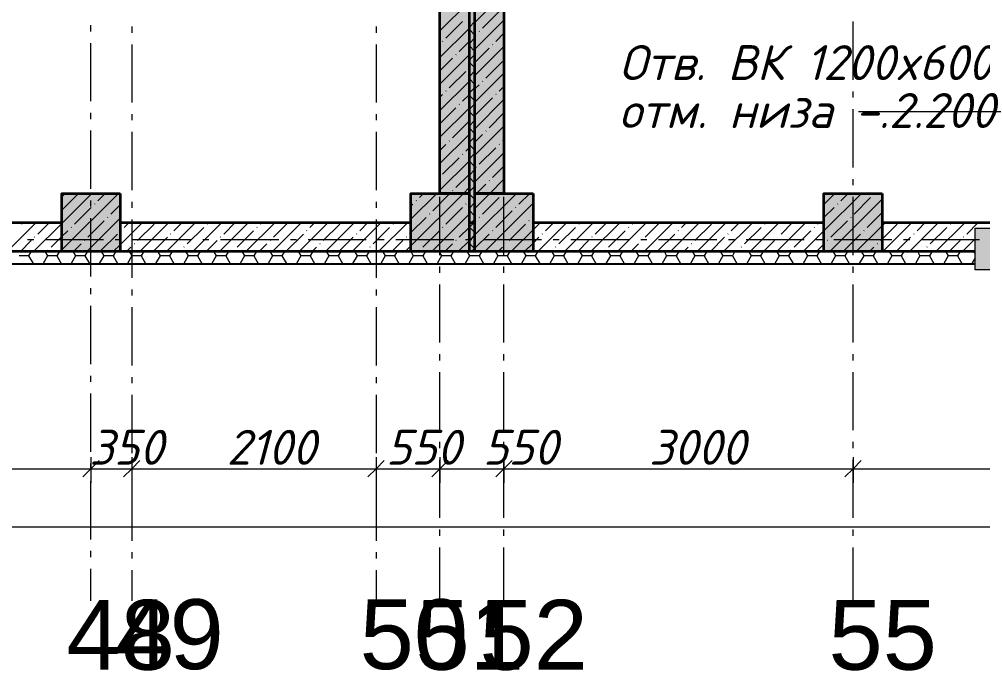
# Model space of a CAD drawing. Header units: millimetres. Extents: x -81576 to 1046824, y -248937 to 691537.
# Drawn here: x 166928 to 175209, y 532220 to 537818 of the extents above; entities that cross this region are included whole.
import ezdxf

# ---------------------------------------------------------------- set-up
doc = ezdxf.new("R2010")
doc.units = ezdxf.units.MM
doc.layers.add('PDF _Геометрия', color=7, linetype='Continuous', true_color=0x1d1d1d)
doc.layers.add('PDF _Сплошная заливка', color=7, linetype='Continuous', true_color=0xffffff)
doc.layers.add('PDF _Текст', color=7, linetype='Continuous')
doc.styles.add('PDF ArialMT', font='arial.ttf')
doc.styles.add('PDF ISOCPEUR Italic', font='isocpeui.ttf')

msp = doc.modelspace()

# ---------------------------------------------------------------- hatches: boundary and pattern name
at = {"layer": 'PDF _Сплошная заливка', "true_color": 0x636466, "transparency": 33554559}
for points in [[(170794.5, 535821.5), (170844.5, 535821.5), (170844.5, 543821.5), (170794.5, 543821.5)], [(170794.5, 536321.5), (170794.5, 543321.5), (170544.5, 543321.5), (170544.5, 536321.5)], [(171094.5, 536321.5), (171094.5, 543321.5), (170844.5, 543321.5), (170844.5, 536321.5)], [(167294.5, 535821.5), (167794.5, 535821.5), (167794.5, 536321.5), (167294.5, 536321.5)], [(170294.5, 535821.5), (170794.5, 535821.5), (170794.5, 536321.5), (170294.5, 536321.5)], [(170844.5, 535821.5), (171344.5, 535821.5), (171344.5, 536321.5), (170844.5, 536321.5)], [(173844.5, 535821.5), (174344.5, 535821.5), (174344.5, 536321.5), (173844.5, 536321.5)], [(176344.5, 535663.5), (176344.5, 536023.5), (175144.5, 536023.5), (175144.5, 535663.5)]]:
    msp.add_hatch(color=251, dxfattribs=at).paths.add_polyline_path(points)

# ---------------------------------------------------------------- linework, layer by layer
at = {"layer": 'PDF _Геометрия', "color": 7, "lineweight": 13}
for points in [[(96392.5, 555781.6), (96392.5, 535719.5), (175144.5, 535719.5)], [(175144.5, 535711.5), (96494.5, 535711.5)]]:
    msp.add_lwpolyline(points, dxfattribs=at)
at = {"layer": 'PDF _Геометрия', "color": 7, "lineweight": 9}
for points in [[(96492.5, 555781.6), (96492.5, 535819.5), (175144.5, 535819.5)], [(96494.5, 555781.6), (96494.5, 535821.5), (175144.5, 535821.5)], [(170544.5, 537297.9), (170544.5, 537797.9)], [(171094.5, 537297.9), (171094.5, 537797.9)], [(174094.5, 537297.9), (174094.5, 537797.9)], [(167544.5, 537713.7), (167544.5, 537766.6)], [(167894.5, 537755.2), (167894.5, 537702.3)], [(169994.5, 537755.2), (169994.5, 537702.3)], [(167544.5, 537113.7), (167544.5, 537613.7)], [(167894.5, 537602.3), (167894.5, 537102.3)], [(169994.5, 537602.3), (169994.5, 537102.3)], [(170544.5, 537145), (170544.5, 537197.9)], [(171094.5, 537145), (171094.5, 537197.9)], [(174094.5, 537145), (174094.5, 537197.9)], [(170544.5, 536545), (170544.5, 537045)], [(171094.5, 536545), (171094.5, 537045)], [(174094.5, 536545), (174094.5, 537045)], [(167544.5, 536960.8), (167544.5, 537013.7)], [(167894.5, 537002.3), (167894.5, 536949.4)], [(169994.5, 537002.3), (169994.5, 536949.4)], [(175726.2, 535958), (175726.2, 537021.4), (175141.1, 537021.4), (174142.6, 537021.4)], [(167544.5, 536360.8), (167544.5, 536860.8)], [(167894.5, 536849.4), (167894.5, 536349.4)], [(169994.5, 536849.4), (169994.5, 536349.4)], [(170544.5, 536392.1), (170544.5, 536445)], [(171094.5, 536392.1), (171094.5, 536445)], [(174094.5, 536392.1), (174094.5, 536445)], [(170544.5, 535792.1), (170544.5, 536292.1)], [(171094.5, 535792.1), (171094.5, 536292.1)], [(174094.5, 535792.1), (174094.5, 536292.1)], [(167544.5, 536207.9), (167544.5, 536260.8)], [(167894.5, 536249.4), (167894.5, 536196.5)], [(169994.5, 536249.4), (169994.5, 536196.5)], [(167544.5, 535607.9), (167544.5, 536107.9)], [(167894.5, 536096.5), (167894.5, 535596.5)], [(169994.5, 536096.5), (169994.5, 535596.5)], [(167052.4, 535921.5), (166999.5, 535921.5)], [(167652.4, 535921.5), (167152.4, 535921.5)], [(167805.3, 535921.5), (167752.4, 535921.5)], [(168405.3, 535921.5), (167905.3, 535921.5)], [(168558.2, 535921.5), (168505.3, 535921.5)], [(169158.2, 535921.5), (168658.2, 535921.5)], [(169311.1, 535921.5), (169258.2, 535921.5)], [(169911.1, 535921.5), (169411.1, 535921.5)], [(170064.1, 535921.5), (170011.1, 535921.5)], [(170664.1, 535921.5), (170164.1, 535921.5)], [(170817, 535921.5), (170764.1, 535921.5)], [(171417, 535921.5), (170917, 535921.5)], [(171569.9, 535921.5), (171517, 535921.5)], [(172169.9, 535921.5), (171669.9, 535921.5)], [(172322.8, 535921.5), (172269.9, 535921.5)], [(172922.8, 535921.5), (172422.8, 535921.5)], [(173075.7, 535921.5), (173022.8, 535921.5)], [(173675.7, 535921.5), (173175.7, 535921.5)], [(173828.6, 535921.5), (173775.7, 535921.5)], [(174428.6, 535921.5), (173928.6, 535921.5)], [(174581.6, 535921.5), (174528.6, 535921.5)], [(175181.6, 535921.5), (174681.6, 535921.5)], [(170544.5, 535639.2), (170544.5, 535692.1)], [(171094.5, 535639.2), (171094.5, 535692.1)], [(174094.5, 535639.2), (174094.5, 535692.1)], [(167544.5, 535455), (167544.5, 535507.9)], [(167894.5, 535496.5), (167894.5, 535443.5)], [(169994.5, 535496.5), (169994.5, 535443.5)], [(170544.5, 535039.2), (170544.5, 535539.2)], [(171094.5, 535039.2), (171094.5, 535539.2)], [(174094.5, 535039.2), (174094.5, 535539.2)], [(167544.5, 534855), (167544.5, 535355)], [(167894.5, 535343.5), (167894.5, 534843.5)], [(169994.5, 535343.5), (169994.5, 534843.5)], [(170544.5, 534886.2), (170544.5, 534939.2)], [(171094.5, 534886.2), (171094.5, 534939.2)], [(174094.5, 534886.2), (174094.5, 534939.2)], [(167544.5, 534702), (167544.5, 534755)], [(167894.5, 534743.5), (167894.5, 534690.6)], [(169994.5, 534743.5), (169994.5, 534690.6)], [(170544.5, 534286.2), (170544.5, 534786.2)], [(171094.5, 534286.2), (171094.5, 534786.2)], [(174094.5, 534286.2), (174094.5, 534786.2)], [(167544.5, 534102), (167544.5, 534602)], [(167894.5, 534590.6), (167894.5, 534090.6)], [(169994.5, 534590.6), (169994.5, 534090.6)], [(170544.5, 534133.3), (170544.5, 534186.2)], [(171094.5, 534133.3), (171094.5, 534186.2)], [(174094.5, 534133.3), (174094.5, 534186.2)], [(167544.5, 534054.5), (167544.5, 533955.5), (167544.5, 533835.5)], [(167894.5, 534054.5), (167894.5, 533955.5), (167894.5, 533835.5)], [(169994.5, 534054.5), (169994.5, 533955.5), (169994.5, 533835.5)], [(170544.5, 534054.5), (170544.5, 533955.5), (170544.5, 533835.5)], [(171094.5, 534054.5), (171094.5, 533955.5), (171094.5, 533835.5)], [(174094.5, 534054.5), (174094.5, 533955.5), (174094.5, 533835.5)], [(167614.5, 534025.5), (167544.5, 533955.5), (167474.5, 533885.5)], [(167544.5, 533949.1), (167544.5, 534002)], [(167964.5, 534025.5), (167894.5, 533955.5), (167824.5, 533885.5)], [(167894.5, 533990.6), (167894.5, 533937.7)], [(170064.5, 534025.5), (169994.5, 533955.5), (169924.5, 533885.5)], [(169994.5, 533990.6), (169994.5, 533937.7)], [(170614.5, 534025.5), (170544.5, 533955.5), (170474.5, 533885.5)], [(170544.5, 533533.3), (170544.5, 534033.3)], [(171164.5, 534025.5), (171094.5, 533955.5), (171024.5, 533885.5)], [(171094.5, 533533.3), (171094.5, 534033.3)], [(174164.5, 534025.5), (174094.5, 533955.5), (174024.5, 533885.5)], [(174094.5, 533533.3), (174094.5, 534033.3)], [(127994.5, 533955.5), (133994.5, 533955.5), (136994.5, 533955.5), (137544.5, 533955.5), (140544.5, 533955.5), (143544.5, 533955.5), (149544.5, 533955.5), (152544.5, 533955.5), (158544.5, 533955.5), (161544.5, 533955.5), (167544.5, 533955.5), (167894.5, 533955.5), (169994.5, 533955.5), (170544.5, 533955.5), (171094.5, 533955.5), (174094.5, 533955.5), (180244.5, 533955.5), (182644.5, 533955.5), (184594.5, 533955.5), (188044.5, 533955.5), (192294.5, 533955.5), (200214.5, 533955.5)], [(167544.5, 533349.1), (167544.5, 533849.1)], [(167894.5, 533837.7), (167894.5, 533337.7)], [(169994.5, 533837.7), (169994.5, 533337.7)], [(96474.5, 533457.4), (200214.5, 533457.4)], [(170544.5, 533380.4), (170544.5, 533433.3)], [(171094.5, 533380.4), (171094.5, 533433.3)], [(174094.5, 533380.4), (174094.5, 533433.3)], [(167544.5, 533196.2), (167544.5, 533249.1)], [(167894.5, 533237.7), (167894.5, 533184.8)], [(169994.5, 533237.7), (169994.5, 533184.8)], [(170544.5, 532820.1), (170544.5, 533280.4)], [(171094.5, 532820.1), (171094.5, 533280.4)], [(174094.5, 532820.1), (174094.5, 533280.4)], [(167544.5, 532820.1), (167544.5, 533096.2)], [(167894.5, 533084.8), (167894.5, 532820.1)], [(169994.5, 533084.8), (169994.5, 532820.1)]]:
    msp.add_lwpolyline(points, dxfattribs=at)
at = {"layer": 'PDF _Геометрия', "color": 7, "lineweight": 35}
for points in [[(175144.5, 535821.5), (104369.5, 535821.5), (96744.5, 535821.5), (96494.5, 535821.5), (96494.5, 543571.5), (96494.5, 546721.5), (96494.5, 547221.5), (96494.5, 547271.5), (96494.5, 547771.5), (96494.5, 555781.6)], [(161794.5, 536071.5), (167294.5, 536071.5)], [(167794.5, 536071.5), (170294.5, 536071.5)], [(170794.5, 536071.5), (170844.5, 536071.5)], [(171344.5, 536071.5), (173844.5, 536071.5)], [(174344.5, 536071.5), (179844.5, 536071.5), (179844.5, 535821.5), (178294.5, 535821.5)]]:
    msp.add_lwpolyline(points, dxfattribs=at)
at = {"layer": 'PDF _Геометрия', "color": 7, "lineweight": 13}
msp.add_lwpolyline([(170794.5, 543821.5), (170844.5, 543821.5), (170844.5, 535821.5), (170794.5, 535821.5)], close=True, dxfattribs=at)
at = {"layer": 'PDF _Геометрия', "color": 7, "lineweight": 35}
for points in [[(170544.5, 543321.5), (170794.5, 543321.5), (170794.5, 536321.5), (170544.5, 536321.5)], [(170844.5, 543321.5), (171094.5, 543321.5), (171094.5, 536321.5), (170844.5, 536321.5)], [(167794.5, 536321.5), (167794.5, 535821.5), (167294.5, 535821.5), (167294.5, 536321.5)], [(170794.5, 536321.5), (170794.5, 535821.5), (170294.5, 535821.5), (170294.5, 536321.5)], [(171344.5, 536321.5), (171344.5, 535821.5), (170844.5, 535821.5), (170844.5, 536321.5)], [(174344.5, 536321.5), (174344.5, 535821.5), (173844.5, 535821.5), (173844.5, 536321.5)]]:
    msp.add_lwpolyline(points, close=True, dxfattribs=at)
at = {"layer": 'PDF _Геометрия', "lineweight": 9}
for points in [[(171094.5, 538039.5), (170844.5, 537789.5)], [(170794.5, 537967.6), (170544.5, 537717.6)], [(171052.1, 537883.1), (170909.6, 537740.5)], [(170738.5, 537797.5), (170595.9, 537655)], [(170844.5, 537798.4), (170794.5, 537748.4)], [(171094.5, 537811.4), (170844.5, 537561.4)], [(170794.5, 537739.5), (170544.5, 537489.5)], [(170794.5, 537732.5), (170844.5, 537682.5)], [(170883.4, 537714.4), (170881.1, 537712)], [(171094.5, 537697.3), (171023.6, 537626.4)], [(170569.8, 537628.8), (170567.4, 537626.4)], [(170794.5, 537625.4), (170710, 537540.9)], [(170844.5, 537657), (170794.5, 537607)], [(170852.6, 537683.5), (170844.5, 537675.4)], [(170794.5, 537591.1), (170844.5, 537541.1)], [(171094.5, 537583.3), (170844.5, 537333.3)], [(170966.6, 537569.4), (170844.5, 537447.3)], [(170997.5, 537600.3), (170995.1, 537597.9)], [(170794.5, 537511.4), (170544.5, 537261.4)], [(170653, 537483.9), (170544.5, 537375.4)], [(170683.9, 537514.8), (170681.5, 537512.4)], [(170844.5, 537515.6), (170794.5, 537465.6)], [(170794.5, 537449.7), (170844.5, 537399.7)], [(171080.7, 537455.4), (170938.1, 537312.8)], [(170767, 537369.8), (170624.5, 537227.3)], [(170844.5, 537374.2), (170794.5, 537324.2)], [(170794.5, 537283.3), (170544.5, 537033.3)], [(170794.5, 537308.3), (170844.5, 537258.3)], [(171094.5, 537355.2), (170844.5, 537105.2)], [(170912, 537286.7), (170909.6, 537284.3)], [(170598.3, 537201.1), (170595.9, 537198.8)], [(170844.5, 537232.8), (170794.5, 537182.8)], [(170881.1, 537255.8), (170844.5, 537219.2)], [(171094.5, 537241.1), (171052.1, 537198.8)], [(170567.4, 537170.3), (170544.5, 537147.3)], [(170794.5, 537169.2), (170738.5, 537113.2)], [(170794.5, 537166.9), (170844.5, 537116.9)], [(171094.5, 537127.1), (170844.5, 536877.1)], [(170995.1, 537141.7), (170852.6, 536999.2)], [(171026, 537172.6), (171023.6, 537170.3)], [(170681.5, 537056.2), (170544.5, 536919.2)], [(170794.5, 537055.2), (170544.5, 536805.2)], [(170712.4, 537087.1), (170710, 537084.7)], [(170844.5, 537091.3), (170794.5, 537041.3)], [(170794.5, 537025.4), (170844.5, 536975.4)], [(171094.5, 537013), (170966.6, 536885.1)], [(170794.5, 536941.1), (170653, 536799.6)], [(170844.5, 536949.9), (170794.5, 536899.9)], [(170794.5, 536884), (170844.5, 536834)], [(171094.5, 536899), (170844.5, 536649)], [(170794.5, 536827.1), (170544.5, 536577.1)], [(170844.5, 536808.5), (170794.5, 536758.5)], [(170909.6, 536828.1), (170844.5, 536763)], [(170940.5, 536859), (170938.1, 536856.6)], [(170595.9, 536742.6), (170544.5, 536691.1)], [(170626.8, 536773.4), (170624.5, 536771.1)], [(170794.5, 536713), (170767, 536685.5)], [(170794.5, 536742.6), (170844.5, 536692.6)], [(171023.6, 536714.1), (170881.1, 536571.5)], [(171054.5, 536744.9), (171052.1, 536742.6)], [(171094.5, 536784.9), (171080.7, 536771.1)], [(170710, 536628.5), (170567.4, 536486)], [(170740.9, 536659.4), (170738.5, 536657)], [(170844.5, 536667.1), (170794.5, 536617.1)], [(171094.5, 536670.9), (170844.5, 536420.9)], [(170794.5, 536599), (170544.5, 536349)], [(170794.5, 536601.2), (170844.5, 536551.2)], [(170854.9, 536545.4), (170852.6, 536543)], [(171094.5, 536556.8), (170995.1, 536457.4)], [(170794.5, 536484.9), (170681.5, 536371.9)], [(170844.5, 536525.7), (170794.5, 536475.7)], [(170794.5, 536459.8), (170844.5, 536409.8)], [(170844.5, 536384.2), (170794.5, 536334.2)], [(171094.5, 536442.8), (170973.3, 536321.5), (170844.5, 536192.8)], [(170938.1, 536400.4), (170859.2, 536321.5), (170844.5, 536306.8)], [(170969, 536431.3), (170966.6, 536428.9)], [(167551.8, 536321.5), (167294.5, 536064.3), (167051.8, 535821.5)], [(167779.9, 536321.5), (167294.5, 535836.2), (167279.9, 535821.5)], [(167323.7, 536321.5), (167294.5, 536292.4)], [(167431.1, 536314.9), (167294.5, 536178.3)], [(167665.8, 536321.5), (167602.2, 536257.9)], [(170794.5, 536370.9), (170745.2, 536321.5), (170294.5, 535870.9), (170245.2, 535821.5)], [(170517.1, 536321.5), (170294.5, 536099)], [(170403, 536321.5), (170367.8, 536286.4)], [(170624.5, 536314.9), (170481.9, 536172.3)], [(170655.3, 536345.8), (170653, 536343.4)], [(171201.4, 536321.5), (170844.5, 535964.7), (170794.5, 535914.7), (170701.4, 535821.5)], [(170794.5, 536318.3), (170844.5, 536268.3)], [(171083, 536317.3), (171080.7, 536314.9)], [(171315.4, 536321.5), (171223.2, 536229.3)], [(174166.6, 536321.5), (173844.5, 535999.4), (173666.6, 535821.5)], [(173938.5, 536321.5), (173844.5, 536227.5)], [(174052.6, 536321.5), (173988.9, 536257.9)], [(174276.4, 536317.3), (174274, 536314.9)], [(167576, 536231.7), (167573.6, 536229.3)], [(167794.5, 536222.1), (167716.2, 536143.8)], [(170310.8, 536229.3), (170294.5, 536213)], [(170341.7, 536260.2), (170339.3, 536257.9)], [(170769.4, 536231.7), (170767, 536229.3)], [(170844.5, 536242.8), (170794.5, 536192.8)], [(171052.1, 536286.4), (170909.6, 536143.8)], [(171344.5, 536236.6), (170929.5, 535821.5)], [(174344.5, 536271.3), (173894.7, 535821.5)], [(173962.8, 536231.7), (173960.4, 536229.3)], [(174245.5, 536286.4), (174103, 536143.8)], [(167545.1, 536200.8), (167402.6, 536058.3)], [(170455.8, 536146.2), (170453.4, 536143.8)], [(170794.5, 536142.8), (170473.3, 535821.5)], [(170738.5, 536200.8), (170595.9, 536058.3)], [(170794.5, 536176.9), (170844.5, 536126.9)], [(171166.2, 536172.3), (171023.6, 536029.8)], [(171197.1, 536203.2), (171194.7, 536200.8)], [(173931.9, 536200.8), (173844.5, 536113.4)], [(174344.5, 536157.3), (174217, 536029.8)], [(167073.7, 536071.5), (166823.7, 535821.5)], [(166948.7, 536060.6), (166946.4, 536058.3)], [(167187.7, 536071.5), (167088.9, 535972.7)], [(167794.5, 536108.1), (167508, 535821.5)], [(167659.2, 536086.8), (167516.6, 535944.2)], [(167690.1, 536117.7), (167687.7, 536115.3)], [(167986.1, 536071.5), (167794.5, 535880), (167736.1, 535821.5)], [(167872, 536071.5), (167830.3, 536029.8)], [(168086.9, 536058.3), (167944.3, 535915.7)], [(168214.2, 536071.5), (167964.2, 535821.5)], [(168442.3, 536071.5), (168192.3, 535821.5)], [(168328.2, 536071.5), (168257.9, 536001.2)], [(168670.4, 536071.5), (168420.4, 535821.5)], [(168545.4, 536060.6), (168543.1, 536058.3)], [(168898.5, 536071.5), (168648.5, 535821.5)], [(168784.4, 536071.5), (168685.6, 535972.7)], [(169126.6, 536071.5), (168876.6, 535821.5)], [(169012.5, 536071.5), (168999.3, 536058.3)], [(169354.7, 536071.5), (169104.7, 535821.5)], [(169240.6, 536071.5), (169113.3, 535944.2)], [(169582.8, 536071.5), (169332.8, 535821.5)], [(169468.7, 536071.5), (169426.9, 536029.8)], [(169683.6, 536058.3), (169541, 535915.7)], [(169810.9, 536071.5), (169560.9, 535821.5)], [(170039, 536071.5), (169789, 535821.5)], [(169924.9, 536071.5), (169854.6, 536001.2)], [(170267.1, 536071.5), (170017.1, 535821.5)], [(170142.1, 536060.6), (170139.8, 536058.3)], [(170424.9, 536115.3), (170294.5, 535984.9), (170282.3, 535972.7)], [(170837.3, 536071.5), (170794.5, 536028.7), (170710, 535944.2)], [(170844.5, 536101.4), (170794.5, 536051.4)], [(170852.6, 536086.8), (170844.5, 536078.7)], [(170883.4, 536117.7), (170881.1, 536115.3)], [(171280.2, 536058.3), (171137.7, 535915.7)], [(171407.6, 536071.5), (171344.5, 536008.5), (171157.6, 535821.5)], [(171311.1, 536089.2), (171308.8, 536086.8)], [(171344.5, 536122.5), (171337.3, 536115.3)], [(171635.7, 536071.5), (171385.7, 535821.5)], [(171521.6, 536071.5), (171451.3, 536001.2)], [(171863.8, 536071.5), (171613.8, 535821.5)], [(171738.8, 536060.6), (171736.4, 536058.3)], [(172091.9, 536071.5), (171841.9, 535821.5)], [(171977.8, 536071.5), (171879, 535972.7)], [(172320, 536071.5), (172070, 535821.5)], [(172205.9, 536071.5), (172192.6, 536058.3)], [(172548.1, 536071.5), (172298.1, 535821.5)], [(172434, 536071.5), (172306.7, 535944.2)], [(172776.2, 536071.5), (172526.2, 535821.5)], [(172662.1, 536071.5), (172620.3, 536029.8)], [(172876.9, 536058.3), (172734.4, 535915.7)], [(173004.3, 536071.5), (172754.3, 535821.5)], [(173232.4, 536071.5), (172982.4, 535821.5)], [(173118.3, 536071.5), (173048, 536001.2)], [(173460.4, 536071.5), (173210.4, 535821.5)], [(173335.5, 536060.6), (173333.1, 536058.3)], [(173688.5, 536071.5), (173438.5, 535821.5)], [(173574.5, 536071.5), (173475.7, 535972.7)], [(173802.6, 536071.5), (173789.3, 536058.3)], [(174045.9, 536086.8), (173903.4, 535944.2)], [(174076.8, 536117.7), (174074.5, 536115.3)], [(174372.8, 536071.5), (174344.5, 536043.2), (174122.8, 535821.5)], [(174473.6, 536058.3), (174344.5, 535929.2), (174331.1, 535915.7)], [(174600.9, 536071.5), (174350.9, 535821.5)], [(174829, 536071.5), (174579, 535821.5)], [(174715, 536071.5), (174644.7, 536001.2)], [(175057.1, 536071.5), (174807.1, 535821.5)], [(174932.2, 536060.6), (174929.8, 536058.3)], [(175171.2, 536071.5), (175072.4, 535972.7)], [(167345.5, 536001.2), (167294.5, 535950.2), (167203, 535858.7)], [(167376.4, 536032.1), (167374.1, 536029.8)], [(167773.2, 535972.7), (167630.7, 535830.2)], [(167804.1, 536003.6), (167801.7, 536001.2)], [(168231.8, 535975.1), (168229.4, 535972.7)], [(168514.5, 536029.8), (168372, 535887.2)], [(168942.2, 536001.2), (168799.7, 535858.7)], [(168973.1, 536032.1), (168970.7, 536029.8)], [(169369.9, 535972.7), (169227.4, 535830.2)], [(169400.8, 536003.6), (169398.4, 536001.2)], [(169828.5, 535975.1), (169826.1, 535972.7)], [(170111.2, 536029.8), (169968.7, 535887.2)], [(170538.9, 536001.2), (170396.4, 535858.7)], [(170569.8, 536032.1), (170567.4, 536029.8)], [(170794.5, 536035.5), (170844.5, 535985.5)], [(170844.5, 535960), (170794.5, 535910)], [(170966.6, 535972.7), (170844.5, 535850.6), (170824, 535830.2)], [(170997.5, 536003.6), (170995.1, 536001.2)], [(171425.2, 535975.1), (171422.8, 535972.7)], [(171707.9, 536029.8), (171565.4, 535887.2)], [(172135.6, 536001.2), (171993.1, 535858.7)], [(172166.5, 536032.1), (172164.1, 536029.8)], [(172563.3, 535972.7), (172420.7, 535830.2)], [(172594.2, 536003.6), (172591.8, 536001.2)], [(173021.9, 535975.1), (173019.5, 535972.7)], [(173304.6, 536029.8), (173162.1, 535887.2)], [(173732.3, 536001.2), (173589.7, 535858.7)], [(173763.2, 536032.1), (173760.8, 536029.8)], [(174160, 535972.7), (174017.4, 535830.2)], [(174190.9, 536003.6), (174188.5, 536001.2)], [(174618.6, 535975.1), (174616.2, 535972.7)], [(174901.3, 536029.8), (174758.7, 535887.2)], [(167031.9, 535915.7), (166937.7, 535821.5)], [(167062.8, 535946.6), (167060.4, 535944.2)], [(167459.6, 535887.2), (167393.9, 535821.5)], [(167490.5, 535918.1), (167488.1, 535915.7)], [(167918.2, 535889.6), (167915.8, 535887.2)], [(168200.9, 535944.2), (168078.2, 535821.5)], [(168628.6, 535915.7), (168534.4, 535821.5)], [(168659.5, 535946.6), (168657.1, 535944.2)], [(169056.3, 535887.2), (168990.6, 535821.5)], [(169087.2, 535918.1), (169084.8, 535915.7)], [(169514.9, 535889.6), (169512.5, 535887.2)], [(169797.6, 535944.2), (169674.9, 535821.5)], [(170225.3, 535915.7), (170131.1, 535821.5)], [(170256.2, 535946.6), (170253.8, 535944.2)], [(170653, 535887.2), (170587.3, 535821.5)], [(170683.9, 535918.1), (170681.5, 535915.7)], [(170794.5, 535894.1), (170844.5, 535844.1)], [(171111.5, 535889.6), (171109.2, 535887.2)], [(171394.3, 535944.2), (171344.5, 535894.4), (171271.6, 535821.5)], [(171822, 535915.7), (171727.8, 535821.5)], [(171852.9, 535946.6), (171850.5, 535944.2)], [(172249.7, 535887.2), (172184, 535821.5)], [(172280.5, 535918.1), (172278.2, 535915.7)], [(172708.2, 535889.6), (172705.9, 535887.2)], [(172991, 535944.2), (172868.3, 535821.5)], [(173418.7, 535915.7), (173324.5, 535821.5)], [(173449.6, 535946.6), (173447.2, 535944.2)], [(173846.4, 535887.2), (173844.5, 535885.3), (173780.7, 535821.5)], [(173877.2, 535918.1), (173874.9, 535915.7)], [(174304.9, 535889.6), (174302.6, 535887.2)], [(174587.7, 535944.2), (174465, 535821.5)], [(175015.4, 535915.7), (174921.2, 535821.5)], [(175144.5, 535930.8), (175035.2, 535821.5)], [(175046.2, 535946.6), (175043.9, 535944.2)], [(167028.8, 535819.5), (167008.9, 535785)], [(167150.2, 535819.5), (167170.2, 535785)], [(167176.8, 535832.5), (167174.5, 535830.2)], [(167270.8, 535819.5), (167250.8, 535785)], [(167392.1, 535819.5), (167412.1, 535785)], [(167512.7, 535819.5), (167492.7, 535785)], [(167634.1, 535819.5), (167654, 535785)], [(167754.6, 535819.5), (167734.7, 535785)], [(167887.3, 535858.7), (167850.1, 535821.5)], [(167876, 535819.5), (167896, 535785)], [(167996.6, 535819.5), (167976.6, 535785)], [(168117.9, 535819.5), (168137.9, 535785)], [(168238.5, 535819.5), (168218.5, 535785)], [(168315, 535830.2), (168306.3, 535821.5)], [(168345.8, 535861.1), (168343.5, 535858.7)], [(168359.9, 535819.5), (168379.8, 535785)], [(168480.4, 535819.5), (168460.5, 535785)], [(168601.8, 535819.5), (168621.8, 535785)], [(168722.4, 535819.5), (168702.4, 535785)], [(168773.5, 535832.5), (168771.2, 535830.2)], [(168843.7, 535819.5), (168863.7, 535785)], [(168964.3, 535819.5), (168944.4, 535785)], [(169085.7, 535819.5), (169105.6, 535785)], [(169206.2, 535819.5), (169186.3, 535785)], [(169327.6, 535819.5), (169347.6, 535785)], [(169448.2, 535819.5), (169428.2, 535785)], [(169484, 535858.7), (169446.8, 535821.5)], [(169569.5, 535819.5), (169589.5, 535785)], [(169690.1, 535819.5), (169670.2, 535785)], [(169811.5, 535819.5), (169831.4, 535785)], [(169911.7, 535830.2), (169903, 535821.5)], [(169932.1, 535819.5), (169912.1, 535785)], [(169942.5, 535861.1), (169940.2, 535858.7)], [(170053.4, 535819.5), (170073.4, 535785)], [(170174, 535819.5), (170154, 535785)], [(170295.3, 535819.5), (170315.3, 535785)], [(170370.2, 535832.5), (170367.8, 535830.2)], [(170415.9, 535819.5), (170396, 535785)], [(170537.3, 535819.5), (170557.3, 535785)], [(170657.9, 535819.5), (170637.9, 535785)], [(170779.2, 535819.5), (170799.2, 535785)], [(170899.8, 535819.5), (170879.8, 535785)], [(171021.2, 535819.5), (171041.1, 535785)], [(171080.7, 535858.7), (171043.5, 535821.5)], [(171141.7, 535819.5), (171121.8, 535785)], [(171263.1, 535819.5), (171283.1, 535785)], [(171383.7, 535819.5), (171363.7, 535785)], [(171508.3, 535830.2), (171499.7, 535821.5)], [(171505, 535819.5), (171525, 535785)], [(171539.2, 535861.1), (171536.9, 535858.7)], [(171625.6, 535819.5), (171605.6, 535785)], [(171747, 535819.5), (171766.9, 535785)], [(171867.5, 535819.5), (171847.6, 535785)], [(171966.9, 535832.5), (171964.5, 535830.2)], [(171988.9, 535819.5), (172008.9, 535785)], [(172109.5, 535819.5), (172089.5, 535785)], [(172230.8, 535819.5), (172250.8, 535785)], [(172351.4, 535819.5), (172331.4, 535785)], [(172472.8, 535819.5), (172492.7, 535785)], [(172593.3, 535819.5), (172573.4, 535785)], [(172677.3, 535858.7), (172640.2, 535821.5)], [(172714.7, 535819.5), (172734.7, 535785)], [(172835.3, 535819.5), (172815.3, 535785)], [(172956.6, 535819.5), (172976.6, 535785)], [(173077.2, 535819.5), (173057.2, 535785)], [(173105, 535830.2), (173096.4, 535821.5)], [(173135.9, 535861.1), (173133.5, 535858.7)], [(173198.6, 535819.5), (173218.5, 535785)], [(173319.1, 535819.5), (173299.2, 535785)], [(173440.5, 535819.5), (173460.5, 535785)], [(173561.1, 535819.5), (173541.1, 535785)], [(173563.6, 535832.5), (173561.2, 535830.2)], [(173682.4, 535819.5), (173702.4, 535785)], [(173803, 535819.5), (173783.1, 535785)], [(173924.4, 535819.5), (173944.3, 535785)], [(174044.9, 535819.5), (174025, 535785)], [(174166.3, 535819.5), (174186.3, 535785)], [(174274, 535858.7), (174236.9, 535821.5)], [(174286.9, 535819.5), (174266.9, 535785)], [(174408.2, 535819.5), (174428.2, 535785)], [(174528.8, 535819.5), (174508.9, 535785)], [(174650.2, 535819.5), (174670.1, 535785)], [(174701.7, 535830.2), (174693.1, 535821.5)], [(174732.6, 535861.1), (174730.2, 535858.7)], [(174770.8, 535819.5), (174750.8, 535785)], [(174892.1, 535819.5), (174912.1, 535785)], [(175012.7, 535819.5), (174992.7, 535785)], [(175134.1, 535819.5), (175144.5, 535801.4)], [(167008.9, 535785), (166928.2, 535785)], [(167008.9, 535785), (167046.6, 535719.5)], [(167170.2, 535785), (167132.4, 535719.5)], [(167250.8, 535785), (167170.2, 535785)], [(167250.8, 535785), (167288.6, 535719.5)], [(167412.1, 535785), (167374.3, 535719.5)], [(167492.8, 535785), (167412.1, 535785)], [(167492.7, 535785), (167530.5, 535719.5)], [(167654, 535785), (167616.3, 535719.5)], [(167734.7, 535785), (167654, 535785)], [(167734.7, 535785), (167772.4, 535719.5)], [(167896, 535785), (167858.2, 535719.5)], [(167976.6, 535785), (167896, 535785)], [(167976.6, 535785), (168014.4, 535719.5)], [(168137.9, 535785), (168100.1, 535719.5)], [(168218.6, 535785), (168137.9, 535785)], [(168218.5, 535785), (168256.3, 535719.5)], [(168379.8, 535785), (168342.1, 535719.5)], [(168460.5, 535785), (168379.8, 535785)], [(168460.5, 535785), (168498.2, 535719.5)], [(168621.8, 535785), (168584, 535719.5)], [(168702.4, 535785), (168621.8, 535785)], [(168702.4, 535785), (168740.2, 535719.5)], [(168863.7, 535785), (168825.9, 535719.5)], [(168944.4, 535785), (168863.7, 535785)], [(168944.4, 535785), (168982.1, 535719.5)], [(169105.6, 535785), (169067.9, 535719.5)], [(169186.3, 535785), (169105.7, 535785)], [(169186.3, 535785), (169224.1, 535719.5)], [(169347.6, 535785), (169309.8, 535719.5)], [(169428.2, 535785), (169347.6, 535785)], [(169428.2, 535785), (169466, 535719.5)], [(169589.5, 535785), (169551.7, 535719.5)], [(169670.2, 535785), (169589.5, 535785)], [(169670.2, 535785), (169707.9, 535719.5)], [(169831.4, 535785), (169793.7, 535719.5)], [(169912.1, 535785), (169831.5, 535785)], [(169912.1, 535785), (169949.9, 535719.5)], [(170073.4, 535785), (170035.6, 535719.5)], [(170154, 535785), (170073.4, 535785)], [(170154, 535785), (170191.8, 535719.5)], [(170315.3, 535785), (170277.5, 535719.5)], [(170396, 535785), (170315.3, 535785)], [(170396, 535785), (170433.7, 535719.5)], [(170557.3, 535785), (170519.5, 535719.5)], [(170637.9, 535785), (170557.3, 535785)], [(170637.9, 535785), (170675.7, 535719.5)], [(170799.2, 535785), (170761.4, 535719.5)], [(170879.8, 535785), (170799.2, 535785)], [(170879.8, 535785), (170917.6, 535719.5)], [(171041.1, 535785), (171003.3, 535719.5)], [(171121.8, 535785), (171041.1, 535785)], [(171121.8, 535785), (171159.5, 535719.5)], [(171283.1, 535785), (171245.3, 535719.5)], [(171363.7, 535785), (171283.1, 535785)], [(171363.7, 535785), (171401.5, 535719.5)], [(171525, 535785), (171487.2, 535719.5)], [(171605.7, 535785), (171525, 535785)], [(171605.6, 535785), (171643.4, 535719.5)], [(171766.9, 535785), (171729.2, 535719.5)], [(171847.6, 535785), (171766.9, 535785)], [(171847.6, 535785), (171885.3, 535719.5)], [(172008.9, 535785), (171971.1, 535719.5)], [(172089.5, 535785), (172008.9, 535785)], [(172089.5, 535785), (172127.3, 535719.5)], [(172250.8, 535785), (172213, 535719.5)], [(172331.5, 535785), (172250.8, 535785)], [(172331.4, 535785), (172369.2, 535719.5)], [(172492.7, 535785), (172455, 535719.5)], [(172573.4, 535785), (172492.7, 535785)], [(172573.4, 535785), (172611.1, 535719.5)], [(172734.7, 535785), (172696.9, 535719.5)], [(172815.3, 535785), (172734.7, 535785)], [(172815.3, 535785), (172853.1, 535719.5)], [(172976.6, 535785), (172938.8, 535719.5)], [(173057.3, 535785), (172976.6, 535785)], [(173057.2, 535785), (173095, 535719.5)], [(173218.5, 535785), (173180.8, 535719.5)], [(173299.2, 535785), (173218.6, 535785)], [(173299.2, 535785), (173337, 535719.5)], [(173460.5, 535785), (173422.7, 535719.5)], [(173541.1, 535785), (173460.5, 535785)], [(173541.1, 535785), (173578.9, 535719.5)], [(173702.4, 535785), (173664.6, 535719.5)], [(173783.1, 535785), (173702.4, 535785)], [(173783.1, 535785), (173820.8, 535719.5)], [(173944.3, 535785), (173906.6, 535719.5)], [(174025, 535785), (173944.4, 535785)], [(174025, 535785), (174062.8, 535719.5)], [(174186.3, 535785), (174148.5, 535719.5)], [(174266.9, 535785), (174186.3, 535785)], [(174266.9, 535785), (174304.7, 535719.5)], [(174428.2, 535785), (174390.4, 535719.5)], [(174508.9, 535785), (174428.2, 535785)], [(174508.9, 535785), (174546.6, 535719.5)], [(174670.1, 535785), (174632.4, 535719.5)], [(174750.8, 535785), (174670.2, 535785)], [(174750.8, 535785), (174788.6, 535719.5)], [(174912.1, 535785), (174874.3, 535719.5)], [(174992.7, 535785), (174912.1, 535785)], [(174992.7, 535785), (175030.5, 535719.5)], [(175144.5, 535768.5), (175116.2, 535719.5)]]:
    msp.add_lwpolyline(points, dxfattribs=at)
at = {"layer": 'PDF _Геометрия', "color": 7, "lineweight": 9}
msp.add_lwpolyline([(176344.5, 536023.5), (176344.5, 535663.5), (175144.5, 535663.5), (175144.5, 536023.5)], close=True, dxfattribs=at)

# ---------------------------------------------------------------- texts
at = {"layer": 'PDF _Текст', "attachment_point": 4}
for s, insert, char_height, style in [('Отв. ВК 1200x600(h)', (172082.8, 537430.8), 300, 'PDF ISOCPEUR Italic'), ('отм. низа -.2.200', (172082.8, 537034), 300, 'PDF ISOCPEUR Italic'), ('350', (167529.9, 534140.3), 300, 'PDF ISOCPEUR Italic'), ('2100', (168710.8, 534140.3), 300, 'PDF ISOCPEUR Italic'), ('550 550', (170079.9, 534140.3), 300, 'PDF ISOCPEUR Italic'), ('3000', (172341.6, 534140.3), 300, 'PDF ISOCPEUR Italic'), ('48', (167333.7, 532524.7), 600, 'PDF ArialMT'), ('49', (167754.3, 532529.8), 600, 'PDF ArialMT'), ('50', (169854.3, 532529.8), 600, 'PDF ArialMT'), ('51', (170333.7, 532524.7), 600, 'PDF ArialMT'), ('52', (170883.7, 532524.7), 600, 'PDF ArialMT'), ('55', (173883.7, 532524.7), 600, 'PDF ArialMT')]:
    msp.add_mtext(s, dxfattribs=dict(at, insert=insert, char_height=char_height, style=style))

doc.saveas('drawing.dxf')
